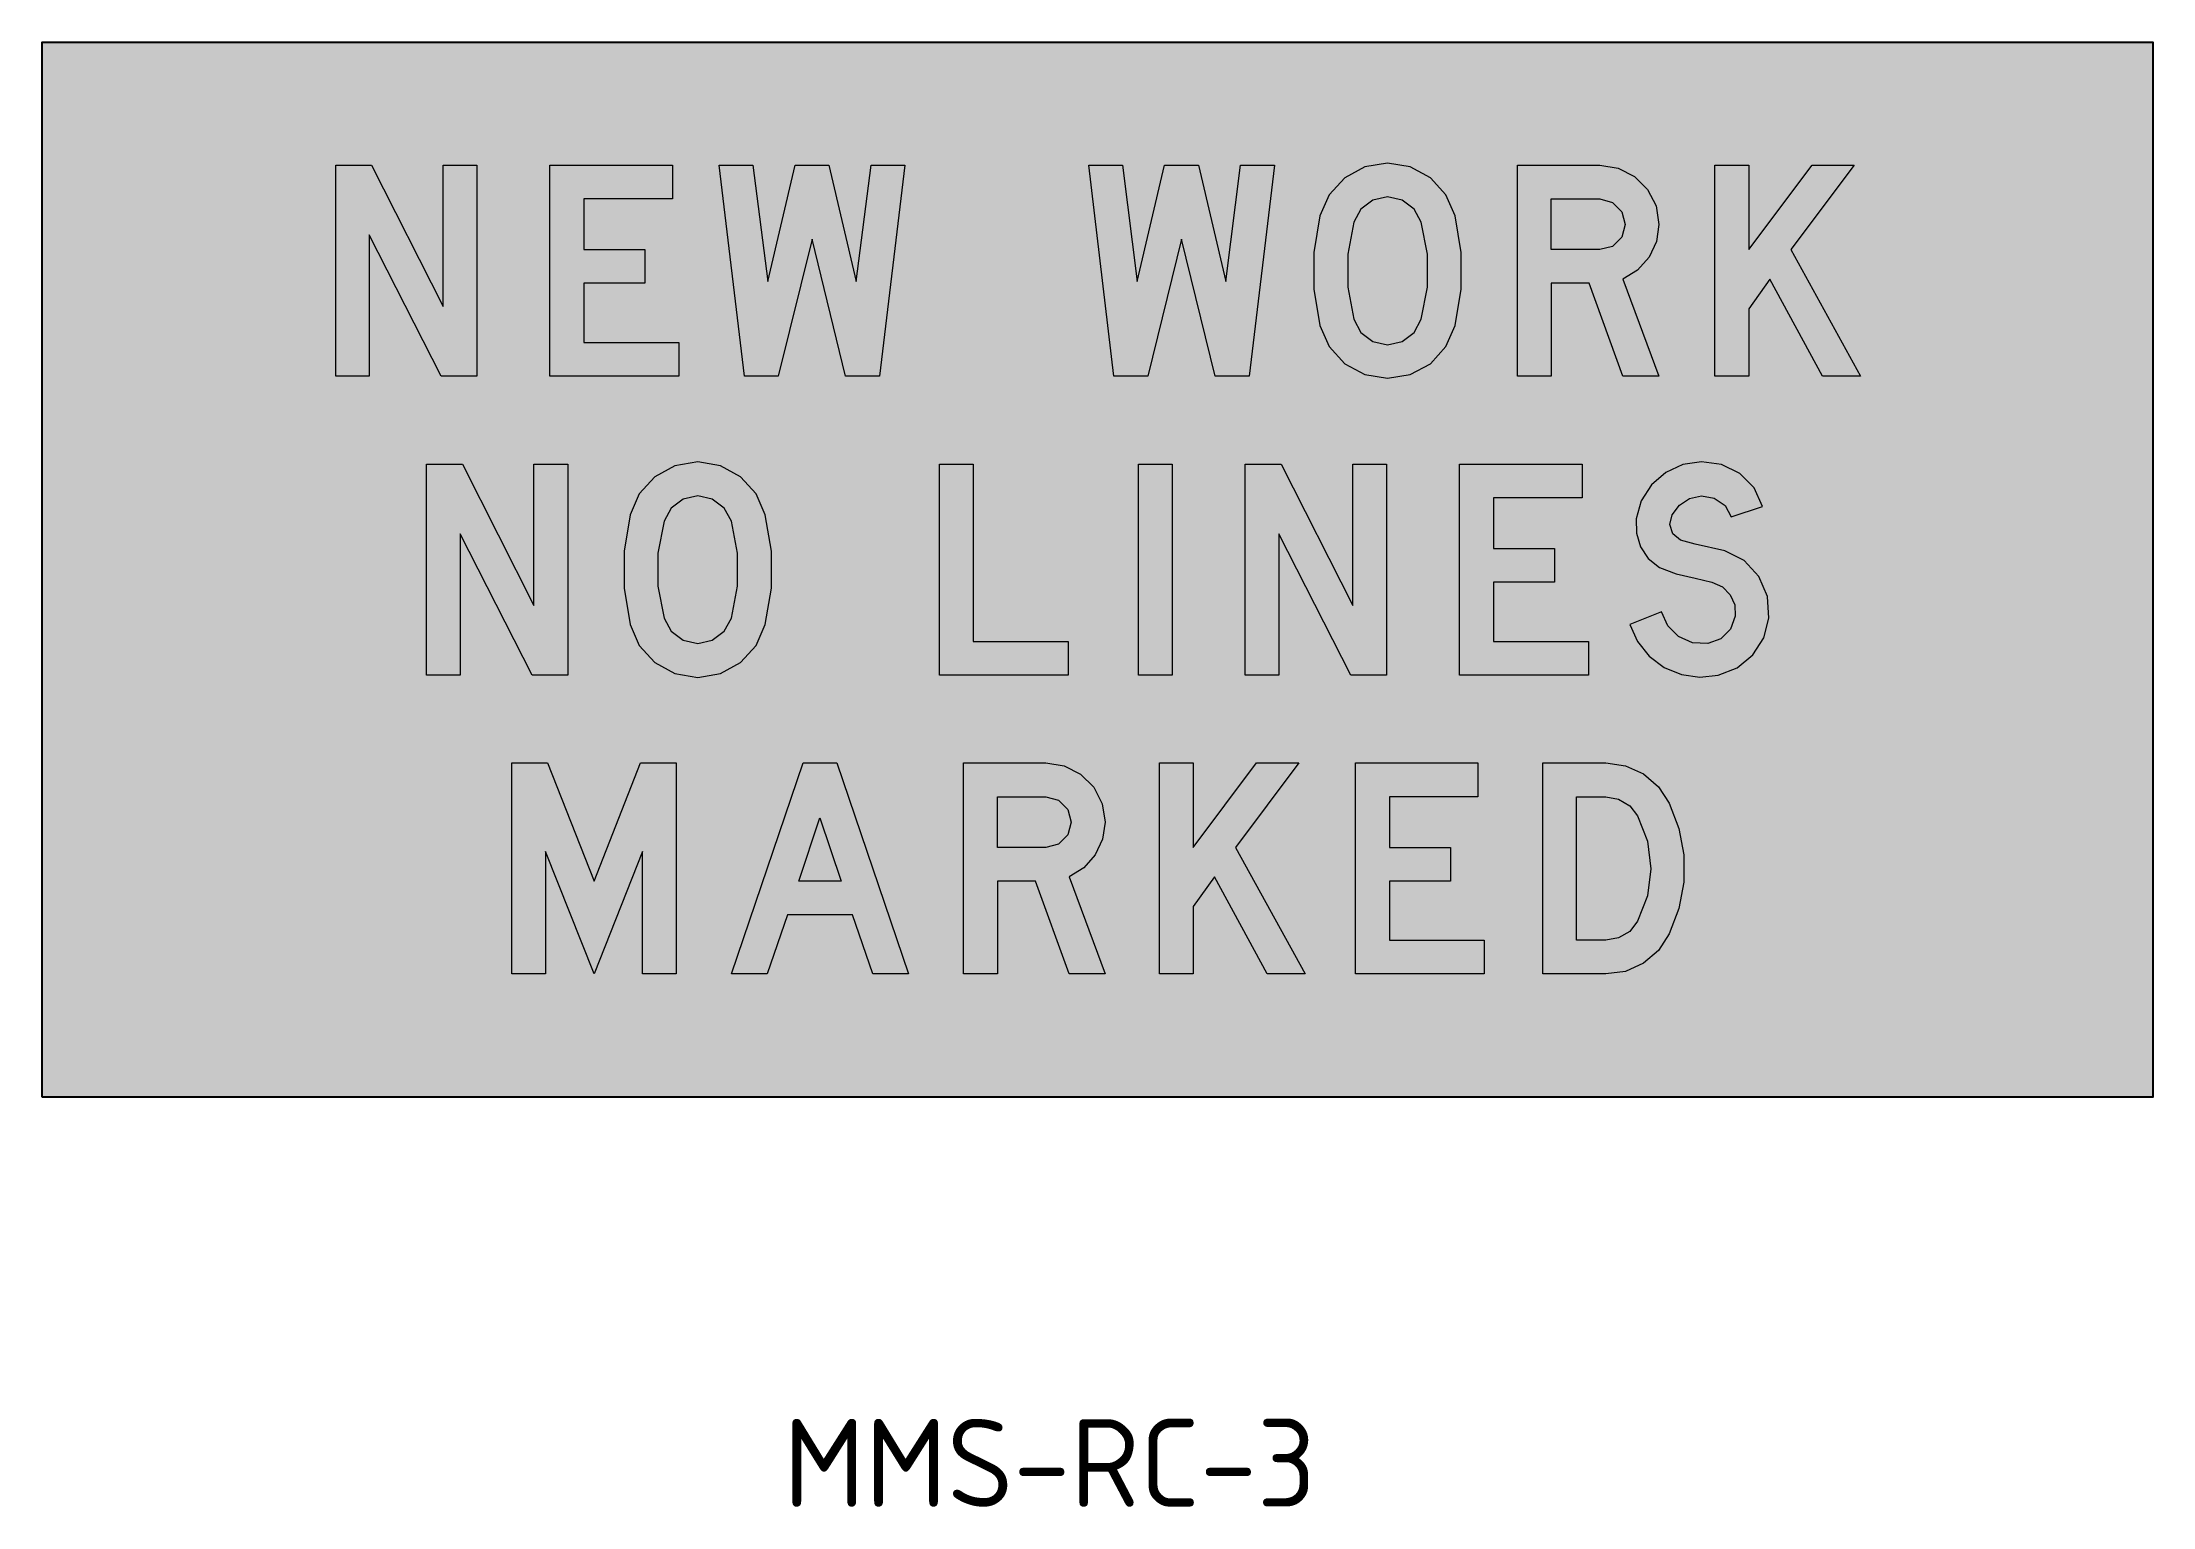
# Model space of a CAD drawing. Extents: x 130 to 250, y 157 to 240.
import ezdxf

# ---------------------------------------------------------------- set-up
doc = ezdxf.new("R2010")
doc.units = 0
doc.layers.add('L25', color=1, linetype='CONTINUOUS')
doc.layers.add('yellow', color=50, linetype='CONTINUOUS')
doc.styles.add('ISO', font='iso3098b.shx')

msp = doc.modelspace()

# ---------------------------------------------------------------- hatches: boundary and pattern name
at = {"layer": 'L25'}
h = msp.add_hatch(color=256, dxfattribs=at)
h.paths.add_polyline_path([(168.91, 233.18), (170.83, 233.18), (171.67, 226.57), (173.23, 233.18), (175.14, 233.18), (176.71, 226.57), (177.55, 233.18), (179.46, 233.18), (178.02, 221.18), (176.1, 221.18), (174.19, 228.97), (172.27, 221.18), (170.35, 221.18)])
h.paths.add_polyline_path([(159.29, 233.18), (166.25, 233.18), (166.25, 231.26), (161.21, 231.26), (161.21, 228.38), (164.69, 228.38), (164.69, 226.46), (161.21, 226.46), (161.21, 223.1), (166.61, 223.1), (166.61, 221.18), (159.29, 221.18)])
h.paths.add_polyline_path([(147.11, 233.18), (149.15, 233.18), (153.22, 225.14), (153.22, 233.18), (155.14, 233.18), (155.14, 221.18), (153.1, 221.18), (149.02, 229.22), (149.02, 221.18), (147.11, 221.18)])
h = msp.add_hatch(color=256, dxfattribs=at)
h.paths.add_polyline_path([(225.53, 233.18), (227.45, 233.18), (227.45, 228.38), (231.05, 233.18), (233.45, 233.18), (229.85, 228.38), (233.81, 221.18), (231.65, 221.18), (228.65, 226.69), (227.45, 225.01), (227.45, 221.18), (225.53, 221.18)])
h.paths.add_polyline_path([(189.93, 233.18), (191.84, 233.18), (192.68, 226.57), (194.24, 233.18), (196.16, 233.18), (197.72, 226.57), (198.56, 233.18), (200.48, 233.18), (199.04, 221.18), (197.12, 221.18), (195.2, 228.97), (193.29, 221.18), (191.36, 221.18)])
h.paths.add_polyline_path([(208.83, 224.42), (209.18, 226.24), (209.18, 228.11), (208.83, 229.93), (208.42, 230.68), (207.74, 231.19), (206.91, 231.37), (206.08, 231.19), (205.4, 230.68), (204.99, 229.93), (204.65, 228.11), (204.65, 226.24), (204.99, 224.42), (205.4, 223.67), (206.08, 223.16), (206.91, 222.97), (207.74, 223.16), (208.42, 223.67)], flags=16)
h.paths.add_polyline_path([(210.75, 224.06), (211.1, 226.12), (211.1, 228.22), (210.75, 230.29), (210.23, 231.49), (209.35, 232.46), (208.2, 233.08), (206.91, 233.3), (205.62, 233.08), (204.48, 232.46), (203.59, 231.49), (203.07, 230.29), (202.73, 228.22), (202.73, 226.12), (203.07, 224.06), (203.59, 222.86), (204.48, 221.89), (205.62, 221.27), (206.91, 221.06), (208.2, 221.27), (209.35, 221.89), (210.23, 222.86)])
h.paths.add_polyline_path([(218.98, 228.38), (216.22, 228.38), (216.22, 231.26), (218.98, 231.26), (219.7, 231.06), (220.23, 230.53), (220.42, 229.81), (220.23, 229.09), (219.7, 228.56)], flags=16)
h.paths.add_polyline_path([(220.3, 226.69), (222.34, 221.18), (220.3, 221.18), (218.38, 226.46), (216.22, 226.46), (216.22, 221.18), (214.3, 221.18), (214.3, 233.18), (218.98, 233.18), (220.02, 233.01), (220.96, 232.54), (221.7, 231.79), (222.18, 230.86), (222.34, 229.81), (222.2, 228.84), (221.79, 227.95), (221.13, 227.21)])
h = msp.add_hatch(color=256, dxfattribs=at)
h.paths.add_polyline_path([(152.27, 216.17), (154.31, 216.17), (158.38, 208.14), (158.38, 216.17), (160.31, 216.17), (160.31, 204.18), (158.27, 204.18), (154.19, 212.22), (154.19, 204.18), (152.27, 204.18)])
h.paths.add_polyline_path([(165.78, 212.93), (165.43, 211.11), (165.43, 209.24), (165.78, 207.42), (166.19, 206.67), (166.86, 206.16), (167.69, 205.98), (168.52, 206.16), (169.2, 206.67), (169.61, 207.42), (169.96, 209.24), (169.96, 211.11), (169.61, 212.93), (169.2, 213.68), (168.52, 214.19), (167.69, 214.38), (166.86, 214.19), (166.19, 213.68)], flags=16)
h.paths.add_polyline_path([(163.86, 213.29), (163.51, 211.23), (163.51, 209.13), (163.86, 207.06), (164.37, 205.86), (165.26, 204.89), (166.4, 204.27), (167.69, 204.05), (168.98, 204.27), (170.13, 204.89), (171.02, 205.86), (171.53, 207.06), (171.88, 209.13), (171.88, 211.23), (171.53, 213.29), (171.02, 214.49), (170.13, 215.46), (168.98, 216.08), (167.69, 216.3), (166.4, 216.08), (165.26, 215.46), (164.37, 214.49)])
msp.add_hatch(color=256, dxfattribs=at).paths.add_polyline_path([(181.44, 216.17), (183.36, 216.17), (183.36, 206.09), (188.75, 206.09), (188.75, 204.18), (181.44, 204.18)])
h = msp.add_hatch(color=256, dxfattribs=at)
h.paths.add_polyline_path([(211.01, 216.17), (217.97, 216.17), (217.97, 214.26), (212.93, 214.26), (212.93, 211.38), (216.41, 211.38), (216.41, 209.46), (212.93, 209.46), (212.93, 206.09), (218.33, 206.09), (218.33, 204.18), (211.01, 204.18)])
h.paths.add_polyline_path([(198.82, 216.17), (200.86, 216.17), (204.94, 208.14), (204.94, 216.17), (206.86, 216.17), (206.86, 204.18), (204.82, 204.18), (200.74, 212.22), (200.74, 204.18), (198.82, 204.18)])
h.paths.add_polyline_path([(192.75, 216.17), (194.67, 216.17), (194.67, 204.18), (192.75, 204.18)])
h.paths.add_polyline_path([(224.77, 216.3), (223.7, 216.15), (222.73, 215.7), (221.92, 215), (221.34, 214.09), (221.05, 213.06), (221.06, 212.25), (221.29, 211.48), (221.74, 210.81), (222.37, 210.3), (223.32, 209.94), (224.41, 209.69), (225.36, 209.46), (225.95, 209.2), (226.4, 208.75), (226.65, 208.17), (226.68, 207.54), (226.42, 206.8), (225.86, 206.25), (225.13, 205.98), (224.26, 206.02), (223.46, 206.37), (222.84, 206.98), (222.49, 207.78), (220.69, 207.06), (221.13, 206.09), (221.79, 205.26), (222.64, 204.62), (223.62, 204.22), (224.67, 204.06), (225.72, 204.18), (226.8, 204.6), (227.69, 205.33), (228.31, 206.3), (228.6, 207.42), (228.52, 208.65), (228.02, 209.78), (227.18, 210.69), (226.09, 211.25), (224.41, 211.62), (223.57, 211.86), (223.14, 212.22), (222.96, 212.75), (223.09, 213.29), (223.51, 213.84), (224.09, 214.22), (224.77, 214.38), (225.49, 214.25), (226.1, 213.82), (226.45, 213.18), (228.24, 213.77), (227.75, 214.82), (226.94, 215.64), (225.91, 216.15)])
h = msp.add_hatch(color=256, dxfattribs=at)
h.paths.add_polyline_path([(169.61, 187.18), (173.68, 199.18), (175.6, 199.18), (179.68, 187.18), (177.64, 187.18), (176.5, 190.54), (172.79, 190.54), (171.65, 187.18)])
h.paths.add_polyline_path([(175.84, 192.46), (173.44, 192.46), (174.64, 196.06)], flags=16)
h.paths.add_polyline_path([(157.12, 199.18), (159.16, 199.18), (161.8, 192.46), (164.43, 199.18), (166.47, 199.18), (166.47, 187.18), (164.56, 187.18), (164.56, 194.14), (161.8, 187.18), (159.04, 194.14), (159.04, 187.18), (157.12, 187.18)])
h.paths.add_polyline_path([(187.49, 194.37), (184.73, 194.37), (184.73, 197.26), (187.49, 197.26), (188.21, 197.07), (188.73, 196.54), (188.93, 195.82), (188.73, 195.1), (188.21, 194.57)], flags=16)
h.paths.add_polyline_path([(188.81, 192.7), (190.85, 187.18), (188.81, 187.18), (186.89, 192.46), (184.73, 192.46), (184.73, 187.18), (182.81, 187.18), (182.81, 199.18), (187.49, 199.18), (188.53, 199.02), (189.46, 198.54), (190.21, 197.8), (190.68, 196.86), (190.85, 195.82), (190.7, 194.84), (190.29, 193.95), (189.64, 193.21)])
h = msp.add_hatch(color=256, dxfattribs=at)
h.paths.add_polyline_path([(205.1, 199.18), (212.05, 199.18), (212.05, 197.26), (207.02, 197.26), (207.02, 194.37), (210.5, 194.37), (210.5, 192.46), (207.02, 192.46), (207.02, 189.1), (212.41, 189.1), (212.41, 187.18), (205.1, 187.18)])
h.paths.add_polyline_path([(193.95, 199.18), (195.87, 199.18), (195.87, 194.37), (199.46, 199.18), (201.86, 199.18), (198.26, 194.37), (202.23, 187.18), (200.07, 187.18), (197.07, 192.7), (195.87, 191.02), (195.87, 187.18), (193.95, 187.18)])
h.paths.add_polyline_path([(219.33, 189.1), (217.65, 189.1), (217.65, 197.26), (219.33, 197.26), (220.05, 197.13), (220.68, 196.75), (221.13, 196.18), (221.7, 194.73), (221.89, 193.17), (221.7, 191.63), (221.13, 190.18), (220.68, 189.6), (220.05, 189.23)], flags=16)
h.paths.add_polyline_path([(219.33, 187.18), (215.74, 187.18), (215.74, 199.18), (219.33, 199.18), (220.44, 199.02), (221.47, 198.56), (222.32, 197.83), (222.93, 196.9), (223.47, 195.46), (223.75, 193.95), (223.75, 192.41), (223.47, 190.9), (222.93, 189.46), (222.32, 188.52), (221.47, 187.79), (220.44, 187.33)])
at = {"layer": 'yellow'}
h = msp.add_hatch(color=256, dxfattribs=at)
h.paths.add_polyline_path([(250.42, 240.17), (130.42, 240.17), (130.42, 180.17), (250.42, 180.17)])
h.paths.add_polyline_path([(183.36, 216.17), (183.36, 206.09), (188.75, 206.09), (188.75, 204.18), (181.44, 204.18), (181.44, 216.17)], flags=16)
h.paths.add_polyline_path([(191.36, 221.18), (189.93, 233.18), (191.84, 233.18), (192.68, 226.57), (194.24, 233.18), (196.16, 233.18), (197.72, 226.57), (198.56, 233.18), (200.48, 233.18), (199.04, 221.18), (197.12, 221.18), (195.2, 228.97), (193.29, 221.18)], flags=16)
h.paths.add_polyline_path([(178.02, 221.18), (176.1, 221.18), (174.19, 228.97), (172.27, 221.18), (170.35, 221.18), (168.91, 233.18), (170.83, 233.18), (171.67, 226.57), (173.23, 233.18), (175.14, 233.18), (176.71, 226.57), (177.55, 233.18), (179.46, 233.18)], flags=16)
h.paths.add_polyline_path([(192.75, 216.17), (194.67, 216.17), (194.67, 204.18), (192.75, 204.18)], flags=16)
h.paths.add_polyline_path([(198.82, 216.17), (200.86, 216.17), (204.94, 208.14), (204.94, 216.17), (206.86, 216.17), (206.86, 204.18), (204.82, 204.18), (200.74, 212.22), (200.74, 204.18), (198.82, 204.18)], flags=16)
h.paths.add_polyline_path([(171.53, 213.29), (171.88, 211.23), (171.88, 209.13), (171.53, 207.06), (171.02, 205.86), (170.13, 204.89), (168.98, 204.27), (167.69, 204.05), (166.4, 204.27), (165.26, 204.89), (164.37, 205.86), (163.86, 207.06), (163.51, 209.13), (163.51, 211.23), (163.86, 213.29), (164.37, 214.49), (165.26, 215.46), (166.4, 216.08), (167.69, 216.3), (168.98, 216.08), (170.13, 215.46), (171.02, 214.49)], flags=16)
h.paths.add_polyline_path([(203.07, 224.06), (202.73, 226.12), (202.73, 228.22), (203.07, 230.29), (203.59, 231.49), (204.48, 232.46), (205.62, 233.08), (206.91, 233.3), (208.2, 233.08), (209.35, 232.46), (210.23, 231.49), (210.75, 230.29), (211.1, 228.22), (211.1, 226.12), (210.75, 224.06), (210.23, 222.86), (209.35, 221.89), (208.2, 221.27), (206.91, 221.06), (205.62, 221.27), (204.48, 221.89), (203.59, 222.86)], flags=16)
h.paths.add_polyline_path([(169.61, 212.93), (169.96, 211.11), (169.96, 209.24), (169.61, 207.42), (169.2, 206.67), (168.52, 206.16), (167.69, 205.98), (166.86, 206.16), (166.19, 206.67), (165.78, 207.42), (165.43, 209.24), (165.43, 211.11), (165.78, 212.93), (166.19, 213.68), (166.86, 214.19), (167.69, 214.38), (168.52, 214.19), (169.2, 213.68)], flags=0)
h.paths.add_polyline_path([(166.61, 221.18), (159.29, 221.18), (159.29, 233.18), (166.25, 233.18), (166.25, 231.26), (161.21, 231.26), (161.21, 228.38), (164.69, 228.38), (164.69, 226.46), (161.21, 226.46), (161.21, 223.1), (166.61, 223.1)], flags=16)
h.paths.add_polyline_path([(204.99, 224.42), (204.65, 226.24), (204.65, 228.11), (204.99, 229.93), (205.4, 230.68), (206.08, 231.19), (206.91, 231.37), (207.74, 231.19), (208.42, 230.68), (208.83, 229.93), (209.18, 228.11), (209.18, 226.24), (208.83, 224.42), (208.42, 223.67), (207.74, 223.16), (206.91, 222.97), (206.08, 223.16), (205.4, 223.67)], flags=0)
h.paths.add_polyline_path([(187.49, 199.18), (188.53, 199.02), (189.46, 198.54), (190.21, 197.8), (190.68, 196.86), (190.85, 195.82), (190.7, 194.84), (190.29, 193.95), (189.64, 193.21), (188.81, 192.7), (190.85, 187.18), (188.81, 187.18), (186.89, 192.46), (184.73, 192.46), (184.73, 187.18), (182.81, 187.18), (182.81, 199.18)], flags=16)
h.paths.add_polyline_path([(193.95, 199.18), (195.87, 199.18), (195.87, 194.37), (199.46, 199.18), (201.86, 199.18), (198.26, 194.37), (202.23, 187.18), (200.07, 187.18), (197.07, 192.7), (195.87, 191.02), (195.87, 187.18), (193.95, 187.18)], flags=16)
h.paths.add_polyline_path([(187.49, 197.26), (188.21, 197.07), (188.73, 196.54), (188.93, 195.82), (188.73, 195.1), (188.21, 194.57), (187.49, 194.37), (184.73, 194.37), (184.73, 197.26)], flags=0)
h.paths.add_polyline_path([(175.6, 199.18), (179.68, 187.18), (177.64, 187.18), (176.5, 190.54), (172.79, 190.54), (171.65, 187.18), (169.61, 187.18), (173.68, 199.18)], flags=16)
h.paths.add_polyline_path([(211.01, 216.17), (217.97, 216.17), (217.97, 214.26), (212.93, 214.26), (212.93, 211.38), (216.41, 211.38), (216.41, 209.46), (212.93, 209.46), (212.93, 206.09), (218.33, 206.09), (218.33, 204.18), (211.01, 204.18)], flags=16)
h.paths.add_polyline_path([(160.31, 216.17), (160.31, 204.18), (158.27, 204.18), (154.19, 212.22), (154.19, 204.18), (152.27, 204.18), (152.27, 216.17), (154.31, 216.17), (158.38, 208.14), (158.38, 216.17)], flags=16)
h.paths.add_polyline_path([(174.64, 196.06), (175.84, 192.46), (173.44, 192.46)], flags=0)
h.paths.add_polyline_path([(214.3, 221.18), (214.3, 233.18), (218.98, 233.18), (220.02, 233.01), (220.96, 232.54), (221.7, 231.79), (222.18, 230.86), (222.34, 229.81), (222.2, 228.84), (221.79, 227.95), (221.13, 227.21), (220.3, 226.69), (222.34, 221.18), (220.3, 221.18), (218.38, 226.46), (216.22, 226.46), (216.22, 221.18)], flags=16)
h.paths.add_polyline_path([(205.1, 199.18), (212.05, 199.18), (212.05, 197.26), (207.02, 197.26), (207.02, 194.37), (210.5, 194.37), (210.5, 192.46), (207.02, 192.46), (207.02, 189.1), (212.41, 189.1), (212.41, 187.18), (205.1, 187.18)], flags=16)
h.paths.add_polyline_path([(166.47, 199.18), (166.47, 187.18), (164.56, 187.18), (164.56, 194.14), (161.8, 187.18), (159.04, 194.14), (159.04, 187.18), (157.12, 187.18), (157.12, 199.18), (159.16, 199.18), (161.8, 192.46), (164.43, 199.18)], flags=16)
h.paths.add_polyline_path([(155.14, 221.18), (153.1, 221.18), (149.02, 229.22), (149.02, 221.18), (147.11, 221.18), (147.11, 233.18), (149.15, 233.18), (153.22, 225.14), (153.22, 233.18), (155.14, 233.18)], flags=16)
h.paths.add_polyline_path([(216.22, 228.38), (216.22, 231.26), (218.98, 231.26), (219.7, 231.06), (220.23, 230.53), (220.42, 229.81), (220.23, 229.09), (219.7, 228.56), (218.98, 228.38)], flags=0)
h.paths.add_polyline_path([(221.05, 213.06), (221.34, 214.09), (221.92, 215), (222.73, 215.7), (223.7, 216.15), (224.77, 216.3), (225.91, 216.15), (226.94, 215.64), (227.75, 214.82), (228.24, 213.77), (226.45, 213.18), (226.1, 213.82), (225.49, 214.25), (224.77, 214.38), (224.09, 214.22), (223.51, 213.84), (223.09, 213.29), (222.96, 212.75), (223.14, 212.22), (223.57, 211.86), (224.41, 211.62), (226.09, 211.25), (227.18, 210.69), (228.02, 209.78), (228.52, 208.65), (228.6, 207.42), (228.31, 206.3), (227.69, 205.33), (226.8, 204.6), (225.72, 204.18), (224.67, 204.06), (223.62, 204.22), (222.64, 204.62), (221.79, 205.26), (221.13, 206.09), (220.69, 207.06), (222.49, 207.78), (222.84, 206.98), (223.46, 206.37), (224.26, 206.02), (225.13, 205.98), (225.86, 206.25), (226.42, 206.8), (226.68, 207.54), (226.65, 208.17), (226.4, 208.75), (225.95, 209.2), (225.36, 209.46), (224.41, 209.69), (223.32, 209.94), (222.37, 210.3), (221.74, 210.81), (221.29, 211.48), (221.06, 212.25)], flags=16)
h.paths.add_polyline_path([(215.74, 199.18), (219.33, 199.18), (220.44, 199.02), (221.47, 198.56), (222.32, 197.83), (222.93, 196.9), (223.47, 195.46), (223.75, 193.95), (223.75, 192.41), (223.47, 190.9), (222.93, 189.46), (222.32, 188.52), (221.47, 187.79), (220.44, 187.33), (219.33, 187.18), (215.74, 187.18)], flags=16)
h.paths.add_polyline_path([(217.65, 197.26), (219.33, 197.26), (220.05, 197.13), (220.68, 196.75), (221.13, 196.18), (221.7, 194.73), (221.89, 193.17), (221.7, 191.63), (221.13, 190.18), (220.68, 189.6), (220.05, 189.23), (219.33, 189.1), (217.65, 189.1)], flags=0)
h.paths.add_polyline_path([(225.53, 221.18), (225.53, 233.18), (227.45, 233.18), (227.45, 228.38), (231.05, 233.18), (233.45, 233.18), (229.85, 228.38), (233.81, 221.18), (231.65, 221.18), (228.65, 226.69), (227.45, 225.01), (227.45, 221.18)], flags=16)

# ---------------------------------------------------------------- linework, layer by layer
at = {"layer": 'L25'}
msp.add_lwpolyline([(130.42, 180.17), (130.42, 240.17), (250.42, 240.17), (250.42, 180.17)], close=True, dxfattribs=at)
at = {"layer": 'L25', "lineweight": 0}
for points in [[(147.11, 233.18), (149.15, 233.18), (153.22, 225.14), (153.22, 233.18), (155.14, 233.18), (155.14, 221.18), (153.1, 221.18), (149.02, 229.22), (149.02, 221.18), (147.11, 221.18), (147.11, 233.18)], [(159.29, 233.18), (166.25, 233.18), (166.25, 231.26), (161.21, 231.26), (161.21, 228.38), (164.69, 228.38), (164.69, 226.46), (161.21, 226.46), (161.21, 223.1), (166.61, 223.1), (166.61, 221.18), (159.29, 221.18), (159.29, 233.18)], [(168.91, 233.18), (170.83, 233.18), (171.67, 226.57), (173.23, 233.18), (175.14, 233.18), (176.71, 226.57), (177.55, 233.18), (179.46, 233.18), (178.02, 221.18), (176.1, 221.18), (174.19, 228.97), (172.27, 221.18), (170.35, 221.18), (168.91, 233.18)], [(189.93, 233.18), (191.84, 233.18), (192.68, 226.57), (194.24, 233.18), (196.16, 233.18), (197.72, 226.57), (198.56, 233.18), (200.48, 233.18), (199.04, 221.18), (197.12, 221.18), (195.2, 228.97), (193.29, 221.18), (191.36, 221.18), (189.93, 233.18)], [(210.75, 224.06), (211.1, 226.12), (211.1, 228.22), (210.75, 230.29), (210.23, 231.49), (209.35, 232.46), (208.2, 233.08), (206.91, 233.3), (205.62, 233.08), (204.48, 232.46), (203.59, 231.49), (203.07, 230.29), (202.73, 228.22), (202.73, 226.12), (203.07, 224.06), (203.59, 222.86), (204.48, 221.89), (205.62, 221.27), (206.91, 221.06), (208.2, 221.27), (209.35, 221.89), (210.23, 222.86)], [(220.3, 226.69), (222.34, 221.18), (220.3, 221.18), (218.38, 226.46), (216.22, 226.46), (216.22, 221.18), (214.3, 221.18), (214.3, 233.18), (218.98, 233.18), (220.02, 233.01), (220.96, 232.54), (221.7, 231.79), (222.18, 230.86), (222.34, 229.81), (222.2, 228.84), (221.79, 227.95), (221.13, 227.21)], [(225.53, 233.18), (227.45, 233.18), (227.45, 228.38), (231.05, 233.18), (233.45, 233.18), (229.85, 228.38), (233.81, 221.18), (231.65, 221.18), (228.65, 226.69), (227.45, 225.01), (227.45, 221.18), (225.53, 221.18), (225.53, 233.18)], [(208.83, 224.42), (209.18, 226.24), (209.18, 228.11), (208.83, 229.93), (208.42, 230.68), (207.74, 231.19), (206.91, 231.37), (206.08, 231.19), (205.4, 230.68), (204.99, 229.93), (204.65, 228.11), (204.65, 226.24), (204.99, 224.42), (205.4, 223.67), (206.08, 223.16), (206.91, 222.97), (207.74, 223.16), (208.42, 223.67)], [(218.98, 228.38), (216.22, 228.38), (216.22, 231.26), (218.98, 231.26), (219.7, 231.06), (220.23, 230.53), (220.42, 229.81), (220.23, 229.09), (219.7, 228.56)], [(152.27, 216.17), (154.31, 216.17), (158.38, 208.14), (158.38, 216.17), (160.31, 216.17), (160.31, 204.18), (158.27, 204.18), (154.19, 212.22), (154.19, 204.18), (152.27, 204.18), (152.27, 216.17)], [(163.86, 213.29), (163.51, 211.23), (163.51, 209.13), (163.86, 207.06), (164.37, 205.86), (165.26, 204.89), (166.4, 204.27), (167.69, 204.05), (168.98, 204.27), (170.13, 204.89), (171.02, 205.86), (171.53, 207.06), (171.88, 209.13), (171.88, 211.23), (171.53, 213.29), (171.02, 214.49), (170.13, 215.46), (168.98, 216.08), (167.69, 216.3), (166.4, 216.08), (165.26, 215.46), (164.37, 214.49)], [(181.44, 216.17), (183.36, 216.17), (183.36, 206.09), (188.75, 206.09), (188.75, 204.18), (181.44, 204.18), (181.44, 216.17)], [(192.75, 216.17), (194.67, 216.17), (194.67, 204.18), (192.75, 204.18), (192.75, 216.17)], [(198.82, 216.17), (200.86, 216.17), (204.94, 208.14), (204.94, 216.17), (206.86, 216.17), (206.86, 204.18), (204.82, 204.18), (200.74, 212.22), (200.74, 204.18), (198.82, 204.18), (198.82, 216.17)], [(211.01, 216.17), (217.97, 216.17), (217.97, 214.26), (212.93, 214.26), (212.93, 211.38), (216.41, 211.38), (216.41, 209.46), (212.93, 209.46), (212.93, 206.09), (218.33, 206.09), (218.33, 204.18), (211.01, 204.18), (211.01, 216.17)], [(224.77, 216.3), (223.7, 216.15), (222.73, 215.7), (221.92, 215), (221.34, 214.09), (221.05, 213.06), (221.06, 212.25), (221.29, 211.48), (221.74, 210.81), (222.37, 210.3), (223.32, 209.94), (224.41, 209.69), (225.36, 209.46), (225.95, 209.2), (226.4, 208.75), (226.65, 208.17), (226.68, 207.54), (226.42, 206.8), (225.86, 206.25), (225.13, 205.98), (224.26, 206.02), (223.46, 206.37), (222.84, 206.98), (222.49, 207.78), (220.69, 207.06), (221.13, 206.09), (221.79, 205.26), (222.64, 204.62), (223.62, 204.22), (224.67, 204.06), (225.72, 204.18), (226.8, 204.6), (227.69, 205.33), (228.31, 206.3), (228.6, 207.42), (228.52, 208.65), (228.02, 209.78), (227.18, 210.69), (226.09, 211.25), (224.41, 211.62), (223.57, 211.86), (223.14, 212.22), (222.96, 212.75), (223.09, 213.29), (223.51, 213.84), (224.09, 214.22), (224.77, 214.38), (225.49, 214.25), (226.1, 213.82), (226.45, 213.18), (228.24, 213.77), (227.75, 214.82), (226.94, 215.64), (225.91, 216.15)], [(165.78, 212.93), (165.43, 211.11), (165.43, 209.24), (165.78, 207.42), (166.19, 206.67), (166.86, 206.16), (167.69, 205.98), (168.52, 206.16), (169.2, 206.67), (169.61, 207.42), (169.96, 209.24), (169.96, 211.11), (169.61, 212.93), (169.2, 213.68), (168.52, 214.19), (167.69, 214.38), (166.86, 214.19), (166.19, 213.68)], [(157.12, 199.18), (159.16, 199.18), (161.8, 192.46), (164.43, 199.18), (166.47, 199.18), (166.47, 187.18), (164.56, 187.18), (164.56, 194.14), (161.8, 187.18), (159.04, 194.14), (159.04, 187.18), (157.12, 187.18), (157.12, 199.18)], [(169.61, 187.18), (173.68, 199.18), (175.6, 199.18), (179.68, 187.18), (177.64, 187.18), (176.5, 190.54), (172.79, 190.54), (171.65, 187.18), (169.61, 187.18)], [(188.81, 192.7), (190.85, 187.18), (188.81, 187.18), (186.89, 192.46), (184.73, 192.46), (184.73, 187.18), (182.81, 187.18), (182.81, 199.18), (187.49, 199.18), (188.53, 199.02), (189.46, 198.54), (190.21, 197.8), (190.68, 196.86), (190.85, 195.82), (190.7, 194.84), (190.29, 193.95), (189.64, 193.21)], [(193.95, 199.18), (195.87, 199.18), (195.87, 194.37), (199.46, 199.18), (201.86, 199.18), (198.26, 194.37), (202.23, 187.18), (200.07, 187.18), (197.07, 192.7), (195.87, 191.02), (195.87, 187.18), (193.95, 187.18), (193.95, 199.18)], [(205.1, 199.18), (212.05, 199.18), (212.05, 197.26), (207.02, 197.26), (207.02, 194.37), (210.5, 194.37), (210.5, 192.46), (207.02, 192.46), (207.02, 189.1), (212.41, 189.1), (212.41, 187.18), (205.1, 187.18), (205.1, 199.18)], [(219.33, 187.18), (215.74, 187.18), (215.74, 199.18), (219.33, 199.18), (220.44, 199.02), (221.47, 198.56), (222.32, 197.83), (222.93, 196.9), (223.47, 195.46), (223.75, 193.95), (223.75, 192.41), (223.47, 190.9), (222.93, 189.46), (222.32, 188.52), (221.47, 187.79), (220.44, 187.33)], [(187.49, 194.37), (184.73, 194.37), (184.73, 197.26), (187.49, 197.26), (188.21, 197.07), (188.73, 196.54), (188.93, 195.82), (188.73, 195.1), (188.21, 194.57)], [(219.33, 189.1), (217.65, 189.1), (217.65, 197.26), (219.33, 197.26), (220.05, 197.13), (220.68, 196.75), (221.13, 196.18), (221.7, 194.73), (221.89, 193.17), (221.7, 191.63), (221.13, 190.18), (220.68, 189.6), (220.05, 189.23)], [(175.84, 192.46), (173.44, 192.46), (174.64, 196.06), (175.84, 192.46)]]:
    msp.add_lwpolyline(points, close=True, dxfattribs=at)

# ---------------------------------------------------------------- texts
at = {"layer": 'yellow', "insert": (172.56, 161.88), "char_height": 5, "width": 120.9626, "attachment_point": 1, "style": 'ISO'}
msp.add_mtext('MMS-RC-3', dxfattribs=at)

doc.saveas('drawing.dxf')
